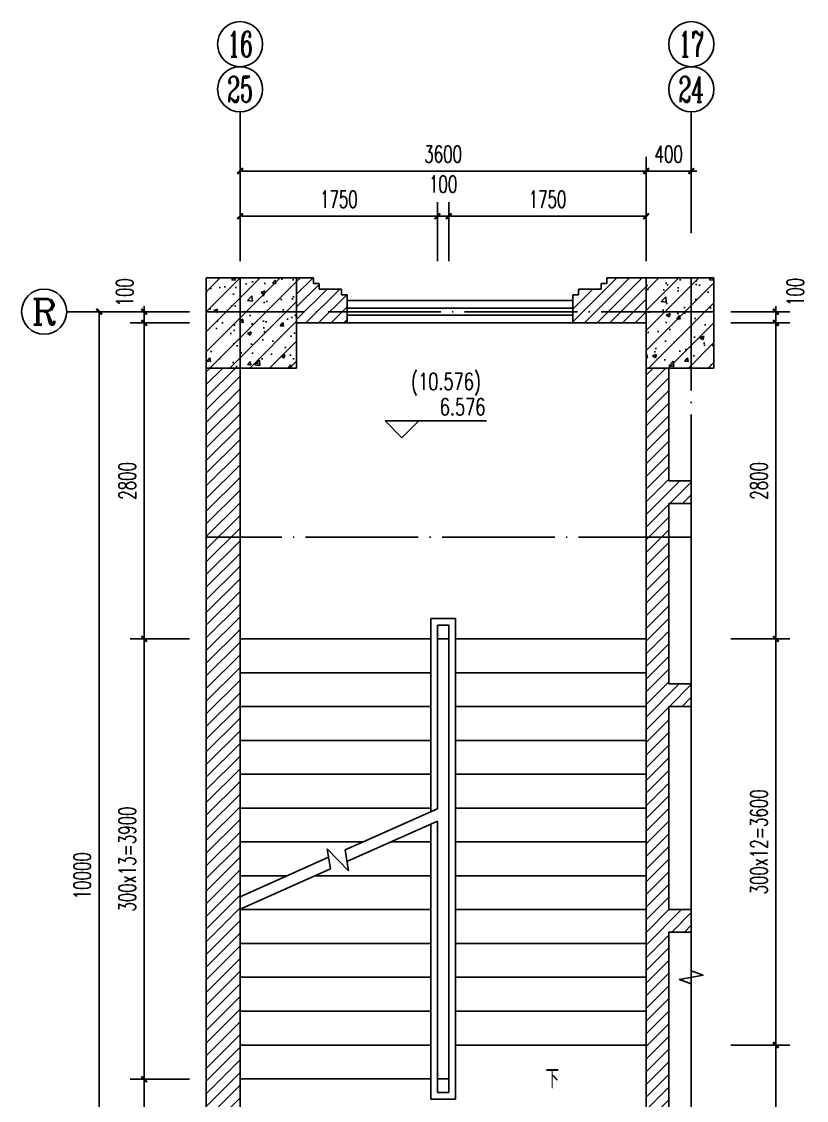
# Model space of a CAD drawing. Extents: x 307762 to 522490, y -326758 to -245675.
# Drawn here: x 427416 to 434375, y -270547 to -260985 of the extents above; entities that cross this region are included whole.
import ezdxf
from ezdxf.enums import TextEntityAlignment as Align

# ---------------------------------------------------------------- set-up
doc = ezdxf.new("R2010")
doc.units = 0
doc.header["$LTSCALE"] = 1000
doc.header["$MEASUREMENT"] = 0
doc.linetypes.add('DOTE', pattern=[2.42, 2, -0.2, 0.02, -0.2])
doc.layers.get('0').update_dxf_attribs({"linetype": 'CONTINUOUS'})
doc.layers.get('Defpoints').update_dxf_attribs({"color": 6, "linetype": 'CONTINUOUS'})
for name, color, linetype in [('A-墙线', 2, 'CONTINUOUS'), ('A-外窗', 145, 'CONTINUOUS'), ('AXIS', 3, 'CONTINUOUS'), ('AXIS_TEXT', 7, 'CONTINUOUS'), ('COLUMN', 2, 'CONTINUOUS'), ('DIM_ELEV', 3, 'CONTINUOUS'), ('DIM_SYMB', 3, 'CONTINUOUS'), ('DOTE', 1, 'DOTE'), ('PUB_HATCH', 250, 'CONTINUOUS'), ('PUB_TEXT', 7, 'CONTINUOUS'), ('STAIR', 4, 'CONTINUOUS')]:
    doc.layers.add(name, color=color, linetype=linetype)
doc.styles.add('_TCH_AXIS', font='COMPLEX', dxfattribs={"bigfont": 'GBCBIG'})
doc.styles.add('_TCH_DIM', font='SIMPLEX', dxfattribs={"bigfont": 'GBCBIG'})
doc.styles.add('COMPLEX', font='COMPLEX')
doc.styles.add('DIM_FONT', font='SIMPLEX.shx', dxfattribs={"width": 0.65})
doc.dimstyles.new('DIMN50', dxfattribs={"dimscale": 0.5, "dimtxt": 300, "dimasz": 100, "dimexe": 250, "dimexo": 300, "dimgap": 150, "dimtad": 1, "dimdec": 0, "dimzin": 0, "dimdsep": 46, "dimtxsty": 'DIM_FONT', "dimblk": 'ARCHTICK', "dimcen": 0.09, "dimclrt": 7, "dimazin": 2, "dimtfac": 1, "dimtdec": 0, "dimtix": 1, "dimtmove": 2, "dimatfit": 3, "dimfxl": 0, "dimtolj": 1, "dimtzin": 0, "dimarcsym": 0})
pattern_1 = [(45, (0, 0), (-88.388348, 88.388348), []), (50, (0, 0), (358.63009, -31.37607), [37.5, -412.5]), (355, (0, 0), (-69.37567, 376.09607), [30, -330]), (100.4514, (29.9, -2.6), (289.2547, 344.71977), [31.8701, -350.57106]), (46.1842, (0, 100), (533.62052, -82.7595), [56.25, -618.75]), (96.6356, (44.47, 93.1), (467.33135, 487.05894), [47.80514, -525.8565]), (351.1842, (0, 100), (467.331, 487.0593), [45, -495]), (21, (50, 75), (298.45353, -201.30945), [37.5, -412.5]), (326, (50, 75), (121.65767, 362.57502), [30, -330]), (71.4514, (74.87, 58.22), (420.11131, 161.26525), [31.8701, -350.57106]), (37.5, (0, 0), (6.079928, 166.446927), [0, -326, 0, -335, 0, -331.25]), (7.5, (0, 0), (131.53477, 197.205856), [0, -191, 0, -318.5, 0, -126.25]), (327.5, (-111.5, 0), (266.911218, -11.277436), [0, -125, 0, -390, 0, -517.5]), (317.5, (-161.5, 0), (291.59308, 50.05249), [0, -162.5, 0, -259, 0, -367.5])]

# ---------------------------------------------------------------- blocks, each defined once
blk = doc.blocks.new('_ArchTick')
at = {"color": 0, "linetype": 'ByBlock', "const_width": 0.4}
blk.add_lwpolyline([(-0.5, -0.5), (0.5, 0.5)], dxfattribs=at)
blk = doc.blocks.new('*D709')
at = {"layer": 'AXIS', "color": 0, "lineweight": -2}
for p, q in [((433703.9, -270055.9), (434228.9, -270055.9)), ((434103.9, -273655.9), (434103.9, -270055.9)), ((433703.9, -273655.9), (434228.9, -273655.9))]:
    blk.add_line(p, q, dxfattribs=at)
at = {"layer": 'Defpoints', "color": 0}
for p in [(433553.9, -270055.9), (434103.9, -270055.9), (433553.9, -273655.9)]:
    blk.add_point(p, dxfattribs=at)
at = {"layer": 'AXIS', "color": 0, "lineweight": -2, "xscale": 50, "yscale": 50, "zscale": 50}
for p, rotation in [((434103.9, -270055.9), 90), ((434103.9, -273655.9), 270)]:
    blk.add_blockref('_ArchTick', p, dxfattribs=dict(at, rotation=rotation))
at = {"layer": 'AXIS', "color": 7, "insert": (433953.9, -271855.9), "char_height": 150, "attachment_point": 5, "rotation": 90, "style": 'DIM_FONT'}
blk.add_mtext('\\A1;3600', dxfattribs=at)
blk = doc.blocks.new('*D710')
at = {"layer": 'AXIS', "color": 0, "lineweight": -2}
for p, q in [((433703.9, -266455.9), (434228.9, -266455.9)), ((434103.9, -270055.9), (434103.9, -266455.9)), ((433703.9, -270055.9), (434228.9, -270055.9))]:
    blk.add_line(p, q, dxfattribs=at)
at = {"layer": 'Defpoints', "color": 0}
for p in [(433553.9, -266455.9), (434103.9, -266455.9), (433553.9, -270055.9)]:
    blk.add_point(p, dxfattribs=at)
at = {"layer": 'AXIS', "color": 0, "lineweight": -2, "xscale": 50, "yscale": 50, "zscale": 50}
for p, rotation in [((434103.9, -266455.9), 90), ((434103.9, -270055.9), 270)]:
    blk.add_blockref('_ArchTick', p, dxfattribs=dict(at, rotation=rotation))
at = {"layer": 'AXIS', "color": 7, "insert": (433953.9, -268255.9), "char_height": 150, "attachment_point": 5, "rotation": 90, "style": 'DIM_FONT'}
blk.add_mtext('\\A1;300x12=3600', dxfattribs=at)
blk = doc.blocks.new('*D711')
at = {"layer": 'AXIS', "color": 0, "lineweight": -2}
for p, q in [((433703.9, -263655.9), (434228.9, -263655.9)), ((434103.9, -266455.9), (434103.9, -263655.9)), ((433703.9, -266455.9), (434228.9, -266455.9))]:
    blk.add_line(p, q, dxfattribs=at)
at = {"layer": 'Defpoints', "color": 0}
for p in [(433553.9, -263655.9), (434103.9, -263655.9), (433553.9, -266455.9)]:
    blk.add_point(p, dxfattribs=at)
at = {"layer": 'AXIS', "color": 0, "lineweight": -2, "xscale": 50, "yscale": 50, "zscale": 50}
for p, rotation in [((434103.9, -263655.9), 90), ((434103.9, -266455.9), 270)]:
    blk.add_blockref('_ArchTick', p, dxfattribs=dict(at, rotation=rotation))
at = {"layer": 'AXIS', "color": 7, "insert": (433953.9, -265055.9), "char_height": 150, "attachment_point": 5, "rotation": 90, "style": 'DIM_FONT'}
blk.add_mtext('\\A1;2800', dxfattribs=at)
blk = doc.blocks.new('*D712')
at = {"layer": 'AXIS', "color": 0, "lineweight": -2}
for p, q in [((434103.9, -263555.9), (434103.9, -263505.9)), ((433703.9, -263555.9), (434228.9, -263555.9)), ((434103.9, -263655.9), (434103.9, -263555.9)), ((433703.9, -263655.9), (434228.9, -263655.9)), ((434103.9, -263655.9), (434103.9, -263705.9))]:
    blk.add_line(p, q, dxfattribs=at)
at = {"layer": 'Defpoints', "color": 0}
for p in [(433553.9, -263555.9), (434103.9, -263555.9), (433553.9, -263655.9)]:
    blk.add_point(p, dxfattribs=at)
at = {"layer": 'AXIS', "color": 0, "lineweight": -2, "xscale": 50, "yscale": 50, "zscale": 50}
for p, rotation in [((434103.9, -263555.9), 270), ((434103.9, -263655.9), 90)]:
    blk.add_blockref('_ArchTick', p, dxfattribs=dict(at, rotation=rotation))
at = {"layer": 'AXIS', "color": 7, "insert": (434276.4, -263380.9), "char_height": 150, "attachment_point": 5, "rotation": 90, "style": 'DIM_FONT'}
blk.add_mtext('\\A1;100', dxfattribs=at)
blk = doc.blocks.new('*D713')
at = {"layer": 'AXIS', "color": 0, "lineweight": -2}
for p, q in [((429353.9, -262697.2), (429353.9, -262184.7)), ((432953.9, -262697.2), (432953.9, -262184.7)), ((429353.9, -262309.7), (432953.9, -262309.7))]:
    blk.add_line(p, q, dxfattribs=at)
at = {"layer": 'Defpoints', "color": 0}
for p in [(432953.9, -262309.7), (429353.9, -262847.2), (432953.9, -262847.2)]:
    blk.add_point(p, dxfattribs=at)
at = {"layer": 'AXIS', "color": 0, "lineweight": -2, "xscale": 50, "yscale": 50, "zscale": 50, "rotation": 180}
blk.add_blockref('_ArchTick', (429353.9, -262309.7), dxfattribs=at)
at = {"layer": 'AXIS', "color": 0, "lineweight": -2, "xscale": 50, "yscale": 50, "zscale": 50}
blk.add_blockref('_ArchTick', (432953.9, -262309.7), dxfattribs=at)
at = {"layer": 'AXIS', "color": 7, "insert": (431153.9, -262159.7), "char_height": 150, "attachment_point": 5, "style": 'DIM_FONT'}
blk.add_mtext('\\A1;3600', dxfattribs=at)
blk = doc.blocks.new('*D714')
at = {"layer": 'AXIS', "color": 0, "lineweight": -2}
for p, q in [((432953.9, -262697.2), (432953.9, -262184.7)), ((433353.9, -262697.2), (433353.9, -262184.7)), ((432953.9, -262309.7), (432903.9, -262309.7)), ((432953.9, -262309.7), (433353.9, -262309.7)), ((433353.9, -262309.7), (433403.9, -262309.7))]:
    blk.add_line(p, q, dxfattribs=at)
at = {"layer": 'Defpoints', "color": 0}
for p in [(433353.9, -262309.7), (432953.9, -262847.2), (433353.9, -262847.2)]:
    blk.add_point(p, dxfattribs=at)
at = {"layer": 'AXIS', "color": 0, "lineweight": -2, "xscale": 50, "yscale": 50, "zscale": 50}
blk.add_blockref('_ArchTick', (432953.9, -262309.7), dxfattribs=at)
at = {"layer": 'AXIS', "color": 0, "lineweight": -2, "xscale": 50, "yscale": 50, "zscale": 50, "rotation": 180}
blk.add_blockref('_ArchTick', (433353.9, -262309.7), dxfattribs=at)
at = {"layer": 'AXIS', "color": 7, "insert": (433153.9, -262159.7), "char_height": 150, "attachment_point": 5, "style": 'DIM_FONT'}
blk.add_mtext('\\A1;400', dxfattribs=at)
blk = doc.blocks.new('*D715')
at = {"layer": 'AXIS', "color": 0, "lineweight": -2}
for p, q in [((429353.9, -263109.7), (429353.9, -262584.7)), ((431103.9, -263109.7), (431103.9, -262584.7)), ((429353.9, -262709.7), (431103.9, -262709.7))]:
    blk.add_line(p, q, dxfattribs=at)
at = {"layer": 'Defpoints', "color": 0}
for p in [(431103.9, -262709.7), (429353.9, -263259.7), (431103.9, -263259.7)]:
    blk.add_point(p, dxfattribs=at)
at = {"layer": 'AXIS', "color": 0, "lineweight": -2, "xscale": 50, "yscale": 50, "zscale": 50, "rotation": 180}
blk.add_blockref('_ArchTick', (429353.9, -262709.7), dxfattribs=at)
at = {"layer": 'AXIS', "color": 0, "lineweight": -2, "xscale": 50, "yscale": 50, "zscale": 50}
blk.add_blockref('_ArchTick', (431103.9, -262709.7), dxfattribs=at)
at = {"layer": 'AXIS', "color": 7, "insert": (430228.9, -262559.7), "char_height": 150, "attachment_point": 5, "style": 'DIM_FONT'}
blk.add_mtext('\\A1;1750', dxfattribs=at)
blk = doc.blocks.new('*D716')
at = {"layer": 'AXIS', "color": 0, "lineweight": -2}
for p, q in [((431103.9, -263109.7), (431103.9, -262584.7)), ((431203.9, -263109.7), (431203.9, -262584.7)), ((431103.9, -262709.7), (431053.9, -262709.7)), ((431103.9, -262709.7), (431203.9, -262709.7)), ((431203.9, -262709.7), (431253.9, -262709.7))]:
    blk.add_line(p, q, dxfattribs=at)
at = {"layer": 'Defpoints', "color": 0}
for p in [(431203.9, -262709.7), (431103.9, -263259.7), (431203.9, -263259.7)]:
    blk.add_point(p, dxfattribs=at)
at = {"layer": 'AXIS', "color": 0, "lineweight": -2, "xscale": 50, "yscale": 50, "zscale": 50}
blk.add_blockref('_ArchTick', (431103.9, -262709.7), dxfattribs=at)
at = {"layer": 'AXIS', "color": 0, "lineweight": -2, "xscale": 50, "yscale": 50, "zscale": 50, "rotation": 180}
blk.add_blockref('_ArchTick', (431203.9, -262709.7), dxfattribs=at)
at = {"layer": 'AXIS', "color": 7, "insert": (431153.9, -262426), "char_height": 150, "attachment_point": 5, "style": 'DIM_FONT'}
blk.add_mtext('\\A1;100', dxfattribs=at)
blk = doc.blocks.new('*D717')
at = {"layer": 'AXIS', "color": 0, "lineweight": -2}
for p, q in [((431203.9, -263109.7), (431203.9, -262584.7)), ((432953.9, -263109.7), (432953.9, -262584.7)), ((431203.9, -262709.7), (432953.9, -262709.7))]:
    blk.add_line(p, q, dxfattribs=at)
at = {"layer": 'Defpoints', "color": 0}
for p in [(432953.9, -262709.7), (431203.9, -263259.7), (432953.9, -263259.7)]:
    blk.add_point(p, dxfattribs=at)
at = {"layer": 'AXIS', "color": 0, "lineweight": -2, "xscale": 50, "yscale": 50, "zscale": 50, "rotation": 180}
blk.add_blockref('_ArchTick', (431203.9, -262709.7), dxfattribs=at)
at = {"layer": 'AXIS', "color": 0, "lineweight": -2, "xscale": 50, "yscale": 50, "zscale": 50}
blk.add_blockref('_ArchTick', (432953.9, -262709.7), dxfattribs=at)
at = {"layer": 'AXIS', "color": 7, "insert": (432078.9, -262559.7), "char_height": 150, "attachment_point": 5, "style": 'DIM_FONT'}
blk.add_mtext('\\A1;1750', dxfattribs=at)
blk = doc.blocks.new('*D718')
at = {"layer": 'AXIS', "color": 0, "lineweight": -2}
for p, q in [((428903.9, -270359.7), (428378.9, -270359.7)), ((428503.9, -273659.7), (428503.9, -270359.7)), ((428903.9, -273659.7), (428378.9, -273659.7))]:
    blk.add_line(p, q, dxfattribs=at)
at = {"layer": 'Defpoints', "color": 0}
for p in [(428503.9, -270359.7), (429053.9, -270359.7), (429053.9, -273659.7)]:
    blk.add_point(p, dxfattribs=at)
at = {"layer": 'AXIS', "color": 0, "lineweight": -2, "xscale": 50, "yscale": 50, "zscale": 50}
for p, rotation in [((428503.9, -270359.7), 90), ((428503.9, -273659.7), 270)]:
    blk.add_blockref('_ArchTick', p, dxfattribs=dict(at, rotation=rotation))
at = {"layer": 'AXIS', "color": 7, "insert": (428353.9, -272009.7), "char_height": 150, "attachment_point": 5, "rotation": 90, "style": 'DIM_FONT'}
blk.add_mtext('\\A1;3300', dxfattribs=at)
blk = doc.blocks.new('*D719')
at = {"layer": 'AXIS', "color": 0, "lineweight": -2}
for p, q in [((428903.9, -266455.9), (428378.9, -266455.9)), ((428503.9, -270359.7), (428503.9, -266455.9)), ((428903.9, -270359.7), (428378.9, -270359.7))]:
    blk.add_line(p, q, dxfattribs=at)
at = {"layer": 'Defpoints', "color": 0}
for p in [(428503.9, -266455.9), (429053.9, -266455.9), (429053.9, -270359.7)]:
    blk.add_point(p, dxfattribs=at)
at = {"layer": 'AXIS', "color": 0, "lineweight": -2, "xscale": 50, "yscale": 50, "zscale": 50}
for p, rotation in [((428503.9, -266455.9), 90), ((428503.9, -270359.7), 270)]:
    blk.add_blockref('_ArchTick', p, dxfattribs=dict(at, rotation=rotation))
at = {"layer": 'AXIS', "color": 7, "insert": (428353.9, -268407.8), "char_height": 150, "attachment_point": 5, "rotation": 90, "style": 'DIM_FONT'}
blk.add_mtext('\\A1;300x13=3900', dxfattribs=at)
blk = doc.blocks.new('*D720')
at = {"layer": 'AXIS', "color": 0, "lineweight": -2}
for p, q in [((428903.9, -263655.9), (428378.9, -263655.9)), ((428503.9, -266455.9), (428503.9, -263655.9)), ((428903.9, -266455.9), (428378.9, -266455.9))]:
    blk.add_line(p, q, dxfattribs=at)
at = {"layer": 'Defpoints', "color": 0}
for p in [(428503.9, -263655.9), (429053.9, -263655.9), (429053.9, -266455.9)]:
    blk.add_point(p, dxfattribs=at)
at = {"layer": 'AXIS', "color": 0, "lineweight": -2, "xscale": 50, "yscale": 50, "zscale": 50}
for p, rotation in [((428503.9, -263655.9), 90), ((428503.9, -266455.9), 270)]:
    blk.add_blockref('_ArchTick', p, dxfattribs=dict(at, rotation=rotation))
at = {"layer": 'AXIS', "color": 7, "insert": (428353.9, -265055.9), "char_height": 150, "attachment_point": 5, "rotation": 90, "style": 'DIM_FONT'}
blk.add_mtext('\\A1;2800', dxfattribs=at)
blk = doc.blocks.new('*D721')
at = {"layer": 'AXIS', "color": 0, "lineweight": -2}
for p, q in [((428503.9, -263555.9), (428503.9, -263505.9)), ((428903.9, -263555.9), (428378.9, -263555.9)), ((428503.9, -263655.9), (428503.9, -263555.9)), ((428903.9, -263655.9), (428378.9, -263655.9)), ((428503.9, -263655.9), (428503.9, -263705.9))]:
    blk.add_line(p, q, dxfattribs=at)
at = {"layer": 'Defpoints', "color": 0}
for p in [(428503.9, -263555.9), (429053.9, -263555.9), (429053.9, -263655.9)]:
    blk.add_point(p, dxfattribs=at)
at = {"layer": 'AXIS', "color": 0, "lineweight": -2, "xscale": 50, "yscale": 50, "zscale": 50}
for p, rotation in [((428503.9, -263555.9), 270), ((428503.9, -263655.9), 90)]:
    blk.add_blockref('_ArchTick', p, dxfattribs=dict(at, rotation=rotation))
at = {"layer": 'AXIS', "color": 7, "insert": (428331.4, -263384.7), "char_height": 150, "attachment_point": 5, "rotation": 90, "style": 'DIM_FONT'}
blk.add_mtext('\\A1;100', dxfattribs=at)
blk = doc.blocks.new('*D722')
at = {"layer": 'AXIS', "color": 0, "lineweight": -2}
for p, q in [((428903.9, -263555.9), (427978.9, -263555.9)), ((428103.9, -273555.9), (428103.9, -263555.9)), ((428903.9, -273555.9), (427978.9, -273555.9))]:
    blk.add_line(p, q, dxfattribs=at)
at = {"layer": 'Defpoints', "color": 0}
for p in [(428103.9, -263555.9), (429053.9, -263555.9), (429053.9, -273555.9)]:
    blk.add_point(p, dxfattribs=at)
at = {"layer": 'AXIS', "color": 0, "lineweight": -2, "xscale": 50, "yscale": 50, "zscale": 50}
for p, rotation in [((428103.9, -263555.9), 90), ((428103.9, -273555.9), 270)]:
    blk.add_blockref('_ArchTick', p, dxfattribs=dict(at, rotation=rotation))
at = {"layer": 'AXIS', "color": 7, "insert": (427953.9, -268555.9), "char_height": 150, "attachment_point": 5, "rotation": 90, "style": 'DIM_FONT'}
blk.add_mtext('\\A1;10000', dxfattribs=at)
blk = doc.blocks.new('_AXISO')
blk.add_circle((0, 0), 0.5)
at = {"layer": 'AXIS_TEXT', "style": 'COMPLEX', "width": 1.041667}
blk.add_attdef('A', text='', height=0.56, dxfattribs=at).set_placement((-0.25, -0.28), (0.25, -0.28), align=Align.FIT)

msp = doc.modelspace()

# ---------------------------------------------------------------- hatches: boundary and pattern name
at = {"layer": 'PUB_HATCH'}
h = msp.add_hatch(dxfattribs=at)
h.set_pattern_fill('ANSI31', color=256, scale=50, style=0)
h.set_pattern_definition([(45, (429053.92, -273855.945), (-56.1266, 56.1266), [])])
h.paths.add_polyline_path([(430303.9, -263405.9), (430253.9, -263405.9), (430253.9, -263355.9), (430053.9, -263355.9), (430053.9, -263305.9), (430003.9, -263305.9), (430003.9, -263255.9), (429853.9, -263255.9), (429853.9, -263655.9), (430303.9, -263655.9)])
h.paths.add_polyline_path([(432953.9, -263255.9), (432603.9, -263255.9), (432603.9, -263305.9), (432553.9, -263305.9), (432553.9, -263355.9), (432353.9, -263355.9), (432353.9, -263405.9), (432303.9, -263405.9), (432303.9, -263655.9), (432953.9, -263655.9)])
h.paths.add_polyline_path([(429353.9, -264055.9), (429053.9, -264055.9), (429053.9, -273055.9), (429353.9, -273055.9)])
h.paths.add_polyline_path([(433153.9, -265255.9), (433353.9, -265255.9), (433353.9, -265055.9), (433153.9, -265055.9), (433153.9, -264055.9), (432953.9, -264055.9), (432953.9, -273655.9), (432203.9, -273655.9), (432203.9, -273855.9), (433353.9, -273855.9), (433353.9, -273655.9), (433153.9, -273655.9), (433153.9, -271355.9), (433353.9, -271355.9), (433353.9, -271155.9), (433153.9, -271155.9), (433153.9, -269055.9), (433353.9, -269055.9), (433353.9, -268855.9), (433153.9, -268855.9), (433153.9, -267055.9), (433353.9, -267055.9), (433353.9, -266855.9), (433153.9, -266855.9)])
h.paths.add_polyline_path([(430403.9, -273655.9), (429853.9, -273655.9), (429853.9, -273855.9), (430403.9, -273855.9)])
h = msp.add_hatch(dxfattribs=at)
h.set_pattern_fill('钢筋混凝土', color=256, scale=50, style=0)
h.set_pattern_definition(pattern_1)
h.paths.add_polyline_path([(429853.9, -263255.9), (429053.9, -263255.9), (429053.9, -264055.9), (429853.9, -264055.9)])
h = msp.add_hatch(dxfattribs=at)
h.set_pattern_fill('钢筋混凝土', color=256, scale=50, style=0)
h.set_pattern_definition(pattern_1)
h.paths.add_polyline_path([(433553.9, -263255.9), (432953.9, -263255.9), (432953.9, -264055.9), (433553.9, -264055.9)])

# ---------------------------------------------------------------- linework, layer by layer
at = {"layer": 'A-墙线'}
for p, q in [((430003.9, -263255.9), (429853.9, -263255.9)), ((430003.9, -263255.9), (430003.9, -263305.9)), ((430003.9, -263305.9), (430053.9, -263305.9)), ((430053.9, -263305.9), (430053.9, -263355.9)), ((432553.9, -263305.9), (432553.9, -263355.9)), ((432603.9, -263305.9), (432553.9, -263305.9)), ((432953.9, -263255.9), (432603.9, -263255.9)), ((432603.9, -263255.9), (432603.9, -263305.9)), ((430053.9, -263355.9), (430253.9, -263355.9)), ((430253.9, -263355.9), (430253.9, -263405.9)), ((430253.9, -263405.9), (430303.9, -263405.9)), ((430303.9, -263405.9), (430303.9, -263655.9)), ((432353.9, -263405.9), (432303.9, -263405.9)), ((432303.9, -263405.9), (432303.9, -263655.9)), ((432353.9, -263355.9), (432353.9, -263405.9)), ((432553.9, -263355.9), (432353.9, -263355.9)), ((430303.9, -263655.9), (429853.9, -263655.9)), ((432953.9, -263655.9), (432303.9, -263655.9)), ((432953.9, -263855.9), (432953.9, -273655.9)), ((429053.9, -273055.9), (429053.9, -263955.9)), ((429353.9, -273055.9), (429353.9, -264055.9)), ((433153.9, -264055.9), (433153.9, -265055.9)), ((433353.9, -265055.9), (433153.9, -265055.9)), ((433153.9, -265255.9), (433153.9, -266855.9)), ((433353.9, -265255.9), (433153.9, -265255.9)), ((433353.9, -266855.9), (433153.9, -266855.9)), ((433353.9, -267055.9), (433153.9, -267055.9)), ((433153.9, -267055.9), (433153.9, -268855.9)), ((433353.9, -268855.9), (433153.9, -268855.9)), ((433153.9, -269055.9), (433153.9, -271155.9)), ((433353.9, -269055.9), (433153.9, -269055.9))]:
    msp.add_line(p, q, dxfattribs=at)
at = {"layer": 'A-外窗'}
for p, q in [((432303.9, -263455.9), (430303.9, -263455.9)), ((432303.9, -263525.9), (430303.9, -263525.9)), ((432303.9, -263585.9), (430303.9, -263585.9)), ((432303.9, -263655.9), (430303.9, -263655.9))]:
    msp.add_line(p, q, dxfattribs=at)
at = {"layer": 'AXIS'}
for p, q in [((429353.9, -261384.7), (429353.9, -261384.7)), ((433353.9, -261384.7), (433353.9, -261384.7)), ((429353.9, -262859.7), (429353.9, -261784.7)), ((433353.9, -262859.7), (433353.9, -261784.7)), ((428503.9, -263555.9), (427816.4, -263555.9))]:
    msp.add_line(p, q, dxfattribs=at)
at = {"layer": 'COLUMN'}
for p, q in [((429853.9, -263255.9), (429053.9, -263255.9)), ((429053.9, -263255.9), (429053.9, -264055.9)), ((429853.9, -264055.9), (429853.9, -263255.9)), ((433553.9, -263255.9), (432953.9, -263255.9)), ((432953.9, -263255.9), (432953.9, -264055.9)), ((433553.9, -264055.9), (433553.9, -263255.9)), ((429053.9, -264055.9), (429853.9, -264055.9)), ((432953.9, -264055.9), (433553.9, -264055.9))]:
    msp.add_line(p, q, dxfattribs=at)
at = {"layer": 'DIM_ELEV'}
for p, q in [((430788.9, -264673.6), (430638.9, -264523.6)), ((430638.9, -264523.6), (431538.9, -264523.6)), ((430788.9, -264673.6), (430938.9, -264523.6))]:
    msp.add_line(p, q, dxfattribs=at)
at = {"layer": 'DIM_SYMB'}
msp.add_lwpolyline([(433353.9, -265055.9), (433353.9, -269399.7), (433458.9, -269437.9), (433248.9, -269474.9), (433353.9, -269512.2), (433353.9, -273855.9)], dxfattribs=at)
for points in [[(432108.9, -270055.9, 0, 0, 0), (432109.6, -265105.6, 0, 0, 0), (430296.4, -265105.6, 0, 0, 0), (430296.4, -268105.9, 40, 0, 0), (430296.4, -268255.9, 0, 0, 0)], [(430296.4, -270355.9, 0, 0, 0), (430296.4, -268705.9, 40, 0, 0), (430296.4, -268555.9, 0, 0, 0)]]:
    msp.add_lwpolyline(points, format="xyseb", dxfattribs=at)
at = {"layer": 'DOTE', "ltscale": 0.5}
for p, q in [((429353.9, -263255.9), (429353.9, -273855.9)), ((433353.9, -263255.9), (433353.9, -273855.9)), ((433553.9, -263555.9), (429053.9, -263555.9)), ((433353.9, -265555.9), (429053.9, -265555.9))]:
    msp.add_line(p, q, dxfattribs=at)
at = {"layer": 'STAIR'}
for p, q in [((431043.9, -267987.9), (431043.9, -266275.9)), ((431043.9, -266275.9), (431263.9, -266275.9)), ((431263.9, -266275.9), (431263.9, -270535.9)), ((431103.9, -267961.2), (431103.9, -266335.9)), ((431103.9, -266335.9), (431203.9, -266335.9)), ((431203.9, -266335.9), (431203.9, -270475.9)), ((429353.9, -268741.2), (429353.9, -266455.9)), ((429353.9, -266455.9), (431043.9, -266455.9)), ((431103.9, -267961.2), (431103.9, -266455.9)), ((431103.9, -266455.9), (431203.9, -266455.9)), ((431203.9, -266455.9), (431203.9, -270055.9)), ((432953.9, -266455.9), (431263.9, -266455.9)), ((432953.9, -266455.9), (432953.9, -270055.9)), ((429353.9, -266755.9), (431043.9, -266755.9)), ((432953.9, -266755.9), (431263.9, -266755.9)), ((429353.9, -267055.9), (431043.9, -267055.9)), ((432953.9, -267055.9), (431263.9, -267055.9)), ((429353.9, -267355.9), (431043.9, -267355.9)), ((432953.9, -267355.9), (431263.9, -267355.9)), ((429353.9, -267655.9), (431043.9, -267655.9)), ((432953.9, -267655.9), (431263.9, -267655.9)), ((429353.9, -267955.9), (431043.9, -267955.9)), ((430284.6, -268326.4), (431103.9, -267961.2)), ((432953.9, -267955.9), (431263.9, -267955.9)), ((430300.9, -268428.6), (431103.9, -268070.7)), ((431043.9, -270535.9), (431043.9, -268097.4)), ((431103.9, -270355.9), (431103.9, -268070.7)), ((431103.9, -270475.9), (431103.9, -268070.7)), ((429353.9, -268255.9), (430442.6, -268255.9)), ((430688.3, -268255.9), (431043.9, -268255.9)), ((432953.9, -268255.9), (431263.9, -268255.9)), ((429353.9, -268741.2), (430138.7, -268391.4)), ((430155, -268493.6), (430127, -268317.4)), ((430127, -268317.4), (430313.9, -268510.8)), ((430313.9, -268510.8), (430284.6, -268326.4)), ((429353.9, -268850.7), (430155, -268493.6)), ((429353.9, -268555.9), (429769.6, -268555.9)), ((430015.2, -268555.9), (431043.9, -268555.9)), ((432953.9, -268555.9), (431263.9, -268555.9)), ((429353.9, -270355.9), (429353.9, -268850.7)), ((429353.9, -268855.9), (431043.9, -268855.9)), ((432953.9, -268855.9), (431263.9, -268855.9)), ((429353.9, -269155.9), (431043.9, -269155.9)), ((432953.9, -269155.9), (431263.9, -269155.9)), ((429353.9, -269455.9), (431043.9, -269455.9)), ((432953.9, -269455.9), (431263.9, -269455.9)), ((429353.9, -269755.9), (431043.9, -269755.9)), ((432953.9, -269755.9), (431263.9, -269755.9)), ((429353.9, -270055.9), (431043.9, -270055.9)), ((431203.9, -270355.9), (431203.9, -270055.9)), ((432953.9, -270055.9), (431263.9, -270055.9)), ((429353.9, -270355.9), (431043.9, -270355.9)), ((431103.9, -270355.9), (431203.9, -270355.9)), ((431203.9, -270475.9), (431103.9, -270475.9)), ((431263.9, -270535.9), (431043.9, -270535.9))]:
    msp.add_line(p, q, dxfattribs=at)

# ---------------------------------------------------------------- block references
at = {"layer": 'AXIS'}
ref = msp.add_blockref('_AXISO', (429353.9, -261184.7), dxfattribs=dict(at, xscale=400, yscale=400, zscale=400))
ref.add_attrib('A', '16', dxfattribs={"layer": 'AXIS_TEXT', "height": 226.27, "style": '_TCH_AXIS', "width": 0.724138}).set_placement((429240.8, -261297.8), (429467.1, -261297.8), align=Align.FIT)
ref = msp.add_blockref('_AXISO', (433353.9, -261184.7), dxfattribs=dict(at, xscale=400, yscale=400, zscale=400))
ref.add_attrib('A', '17', dxfattribs={"layer": 'AXIS_TEXT', "height": 226.27, "style": '_TCH_AXIS', "width": 0.724138}).set_placement((433240.8, -261297.8), (433467.1, -261297.8), align=Align.FIT)
ref = msp.add_blockref('_AXISO', (429353.9, -261584.7), dxfattribs=dict(at, xscale=400, yscale=400, zscale=400))
ref.add_attrib('A', '25', dxfattribs={"layer": 'AXIS_TEXT', "height": 226.27, "style": '_TCH_AXIS', "width": 0.617647}).set_placement((429240.8, -261697.8), (429467.1, -261697.8), align=Align.FIT)
ref = msp.add_blockref('_AXISO', (433353.9, -261584.7), dxfattribs=dict(at, xscale=400, yscale=400, zscale=400))
ref.add_attrib('A', '24', dxfattribs={"layer": 'AXIS_TEXT', "height": 226.27, "style": '_TCH_AXIS', "width": 0.583333}).set_placement((433240.8, -261697.8), (433467.1, -261697.8), align=Align.FIT)
ref = msp.add_blockref('_AXISO', (427616.4, -263555.9), dxfattribs=dict(at, xscale=400, yscale=400, zscale=400))
ref.add_attrib('A', 'R', dxfattribs={"layer": 'AXIS_TEXT', "height": 226.3, "style": '_TCH_AXIS', "width": 1.166667}).set_placement((427503.3, -263669.1), (427729.6, -263669.1), align=Align.FIT)

# ---------------------------------------------------------------- texts
at = {"layer": 'PUB_TEXT', "style": '_TCH_DIM', "width": 0.705882}
for s, p in [('(10.576)', (430868.9, -264248.6)), ('6.576', (431123.9, -264473.6))]:
    msp.add_text(s, height=148.75, dxfattribs=at).set_placement(p)
at = {"layer": 'PUB_TEXT', "style": '_TCH_DIM'}
msp.add_text('下', height=168.8, dxfattribs=at).set_placement((432061.4, -270440.9))

# ---------------------------------------------------------------- dimensions: what is measured, and where the dimension line sits
at = {"layer": 'AXIS'}
for p1, p2, distance, picture, middle in [((429353.9, -262847.2), (432953.9, -262847.2), 537.5, '*D713', (431153.9, -262159.7)), ((432953.9, -262847.2), (433353.9, -262847.2), 537.5, '*D714', (433153.9, -262159.7)), ((429353.9, -263259.7), (431103.9, -263259.7), 550, '*D715', (430228.9, -262559.7)), ((431203.9, -263259.7), (432953.9, -263259.7), 550, '*D717', (432078.9, -262559.7)), ((429053.9, -273555.9), (429053.9, -263555.9), 950, '*D722', (427953.9, -268555.9)), ((429053.9, -266455.9), (429053.9, -263655.9), 550, '*D720', (428353.9, -265055.9)), ((433553.9, -266455.9), (433553.9, -263655.9), -550, '*D711', (433953.9, -265055.9)), ((433553.9, -273655.9), (433553.9, -270055.9), -550, '*D709', (433953.9, -271855.9)), ((429053.9, -273659.7), (429053.9, -270359.7), 550, '*D718', (428353.9, -272009.7))]:
    dim = msp.add_aligned_dim(p1=p1, p2=p2, distance=distance, dimstyle='DIMN50', dxfattribs=at)
    dim.commit()
    dim.dimension.update_dxf_attribs({"geometry": picture, "text_midpoint": middle})
for base, p1, p2, angle, picture, middle in [((431203.9, -262709.7), (431103.9, -263259.7), (431203.9, -263259.7), 0, '*D716', (431153.9, -262426)), ((428503.9, -263555.9), (429053.9, -263655.9), (429053.9, -263555.9), 90.00002, '*D721', (428331.4, -263384.7)), ((434103.9, -263555.9), (433553.9, -263655.9), (433553.9, -263555.9), 89.99998, '*D712', (434276.4, -263380.9))]:
    dim = msp.add_linear_dim(base=base, p1=p1, p2=p2, angle=angle, dimstyle='DIMN50', dxfattribs=at)
    dim.commit()
    dim.dimension.update_dxf_attribs({"geometry": picture, "text_midpoint": middle, "dimtype": 129})
for p1, p2, distance, text, picture, middle in [((429053.9, -270359.7), (429053.9, -266455.9), 550, '300x13=3900', '*D719', (428353.9, -268407.8)), ((433553.9, -270055.9), (433553.9, -266455.9), -550, '300x12=3600', '*D710', (433953.9, -268255.9))]:
    dim = msp.add_aligned_dim(p1=p1, p2=p2, distance=distance, text=text, dimstyle='DIMN50', dxfattribs=at)
    dim.commit()
    dim.dimension.update_dxf_attribs({"geometry": picture, "text_midpoint": middle})

doc.saveas('drawing.dxf')
